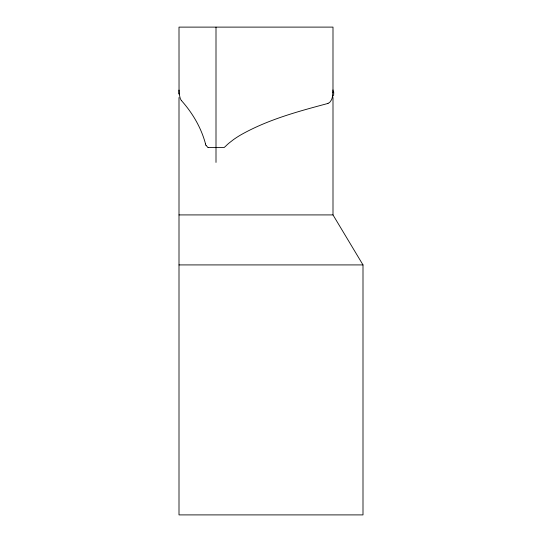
<?xml version="1.0" encoding="UTF-8"?>
<svg xmlns="http://www.w3.org/2000/svg" width="542" height="542" viewBox="0 0 542 542"><rect width="100%" height="100%" fill="white"/><g stroke="black" fill="none" stroke-linecap="round" stroke-linejoin="round"><path stroke-width="0.81" d="M179.002 90.507L179.002 90.08M179.002 97.533L179.002 514.9L362.998 514.9L362.998 264.916L332.998 214.917L332.998 97.533M332.978 92.323L332.998 89.938M332.984 92.005L332.998 27.107L179.002 27.12L179.036 92.452A33.672 27.825 25.2 0 0 179.07 93.481M332.517 96.747L332.666 95.92M332.585 96.388L331.65 99.599L329.929 102.12A6.409 5.691 -2 0 1 327.971 103.353M208.216 147.492L208.277 147.492A2.995 2.974 0 0 1 207.911 147.492L206.116 145.405M208.453 147.492L223.941 147.492A1.274 1.267 0 0 0 224.178 147.478L225.607 146.245A51.544 51.158 90 0 1 229.11 143.013L233.622 139.511A100.141 99.396 -90 0 1 240.824 134.877C267.646 119.687 297.727 111.53 327.307 103.624A6.978 6.26 -0.4 0 0 327.985 103.373M179.016 214.917L332.998 214.917M179.016 264.916L362.998 264.916M181.441 100.582C192.545 113.014 201.197 127.702 205.506 143.86M179.097 93.481L180.229 98.373A14.539 12.568 9 0 0 181.421 100.595M179.002 90.907L179.036 92.472A32.025 26.727 21.7 0 0 179.124 94.125M216.001 27.188L216.001 162.417M333.689 91.896A38.814 32.344 -23.9 0 1 333.581 95.88M332.774 92.35A35.907 29.343 -29.4 0 1 332.354 96.395M205.974 145.466A20.305 19.952 28.1 0 1 205.377 143.901"/></g></svg>
